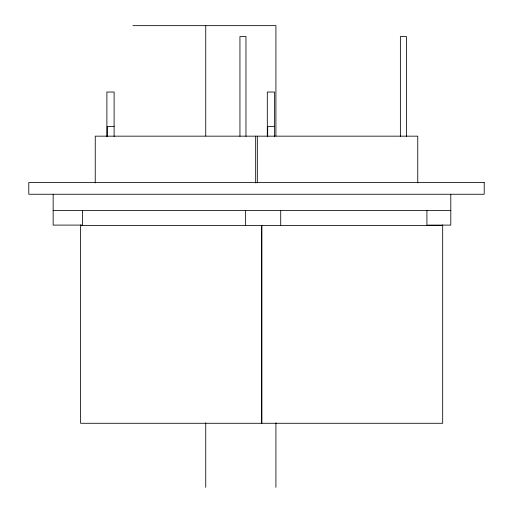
<?xml version="1.0" encoding="UTF-8"?>
<svg xmlns="http://www.w3.org/2000/svg" width="513" height="513" viewBox="0 0 513 513"><rect width="100%" height="100%" fill="white"/><g stroke="black" fill="none" stroke-linecap="round" stroke-linejoin="round"><path stroke-width="0.77" d="M132.931 25.65L275.917 25.65L275.917 135.951M114.11 126.435L107.255 126.435L107.255 136.535M274.532 126.435L267.683 126.435L267.683 136.535M53.147 210.477L450.799 210.477M80.612 225.579L442.687 225.579M450.799 194.53L450.799 225.098L426.919 225.098L426.919 210.477M442.687 224.861L442.687 423.283L80.612 423.283L80.612 224.861M417.755 182.929L417.755 136.163L95.245 136.163L95.245 182.929M406.386 136.343L406.386 36.551L400.371 36.551L400.371 136.343M280.72 210.477L280.72 225.098M275.917 422.783L275.917 487.35M274.532 136.535L274.532 92.032L267.311 92.032L267.311 136.4M261.893 225.579L261.893 423.283M261.399 225.579L261.399 423.283M257.327 136.163L257.327 182.929M255.673 136.163L255.673 182.929M245.958 136.343L245.958 36.551L239.943 36.551L239.943 136.343M245.631 210.477L245.631 225.098M205.739 25.65L205.739 135.951M205.739 422.783L205.739 487.35M114.11 136.535L114.11 92.032L106.884 92.032L106.884 136.4M82.388 210.477L82.388 225.098L53.147 225.098L53.147 194.53M484.214 182.551L28.786 182.551L28.786 194.247L484.214 194.247L484.214 182.551"/></g></svg>
